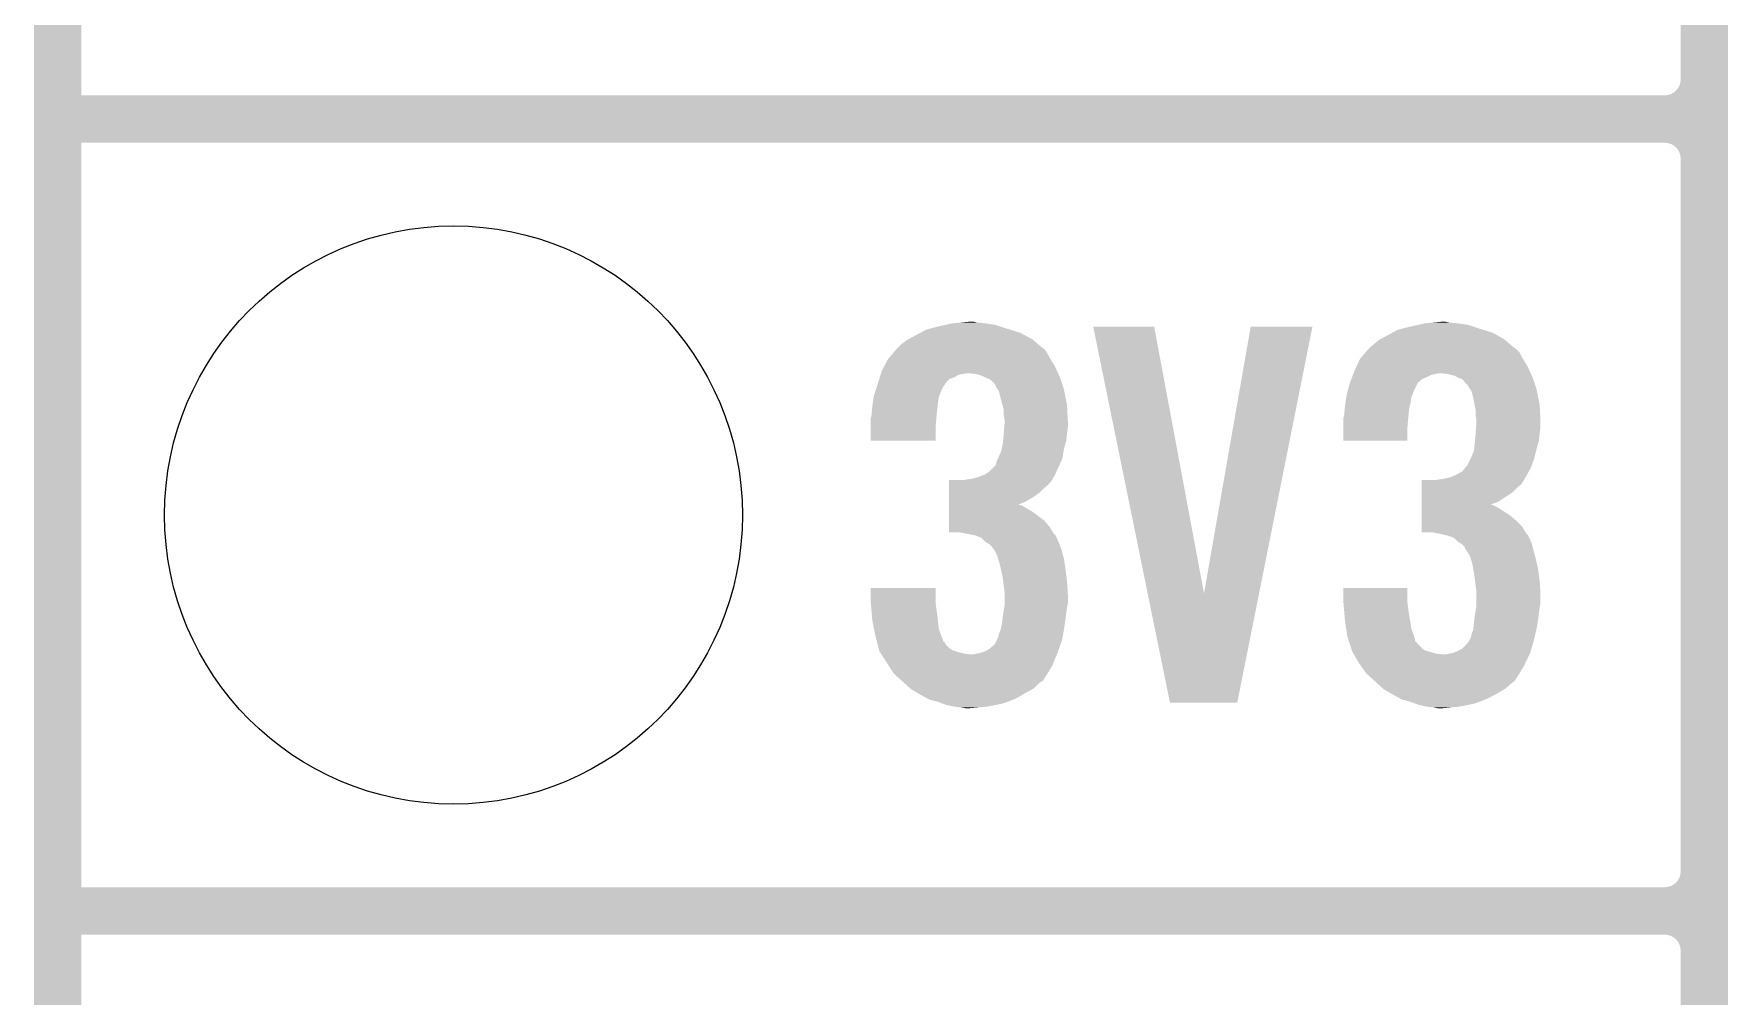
# Model space of a CAD drawing. Extents: x -1.3 to 24.2, y -3.9 to 24.8.
# Drawn here: x -1.35 to 4.09, y 1 to 4.08 of the extents above; entities that cross this region are included whole.
import ezdxf

# ---------------------------------------------------------------- set-up
doc = ezdxf.new("R2010")
doc.units = 0
doc.layers.get('0').update_dxf_attribs({"linetype": 'CONTINUOUS'})
for name, color, linetype in [('ISO_9141_CLICK_V101_GKO', 5, 'CONTINUOUS'), ('ISO_9141_CLICK_V101_GTO', 14, 'CONTINUOUS'), ('ISO_9141_CLICK_V101_GTS', 12, 'CONTINUOUS')]:
    doc.layers.add(name, color=color, linetype=linetype)

# ---------------------------------------------------------------- blocks, each defined once
blk = doc.blocks.new('ROUND_24')
blk.add_circle((0, 0), 0.9271)

msp = doc.modelspace()

# ---------------------------------------------------------------- linework, layer by layer
at = {"layer": 'ISO_9141_CLICK_V101_GKO', "const_width": 0.1524}
msp.add_lwpolyline([(-1.27, -3.81), (-1.27, 22.479)], dxfattribs=at)
at = {"layer": 'ISO_9141_CLICK_V101_GTO', "const_width": 0.1524}
for points in [[(4.0132, -0.5588), (4.0132, 18.3388)], [(4.0132, 3.937), (4.0132, 6.223)], [(-1.27, 3.81), (3.8862, 3.81)], [(-1.27, 3.81), (3.8862, 3.81)], [(4.0132, 1.397), (4.0132, 3.683)], [(-1.27, 1.27), (3.8862, 1.27)], [(-1.27, 1.27), (3.8862, 1.27)]]:
    msp.add_lwpolyline(points, dxfattribs=at)
for points in [[(3.8862, 3.81, 0.4142136), (4.0132, 3.937)], [(4.0132, 3.683, 0.4142136), (3.8862, 3.81)], [(4.0132, 3.683, 0.4142136), (3.8862, 3.81)], [(3.8862, 1.27, 0.4142136), (4.0132, 1.397)], [(4.0132, 1.143, 0.4142136), (3.8862, 1.27)], [(4.0132, 1.143, 0.4142136), (3.8862, 1.27)]]:
    msp.add_lwpolyline(points, format="xyb", dxfattribs=at)
at = {"layer": 'ISO_9141_CLICK_V101_GTO'}
for points in [[(1.57733, 3.149598), (1.600202, 3.15468), (1.739902, 3.149598), (1.70688, 3.15468)], [(1.600202, 3.15468), (1.62687, 3.15722), (1.70688, 3.15468), (1.678942, 3.15722)], [(1.62687, 3.15722), (1.653538, 3.15976), (1.678942, 3.15722), (1.668782, 3.15976)], [(3.09371, 3.149598), (3.116582, 3.15468), (3.256282, 3.149598), (3.22326, 3.15468)], [(3.116582, 3.15468), (3.14325, 3.15722), (3.22326, 3.15468), (3.19532, 3.15722)], [(3.14325, 3.15722), (3.169918, 3.15976), (3.19532, 3.15722), (3.182622, 3.15976)], [(1.43764, 3.08864), (1.45542, 3.101342), (1.874752, 3.08864), (1.859738, 3.101342)], [(1.45542, 3.101342), (1.460072, 3.10388), (1.859738, 3.101342), (1.856738, 3.10388)], [(1.460072, 3.10388), (1.48336, 3.11658), (1.856738, 3.10388), (1.832928, 3.11658)], [(1.48336, 3.11658), (1.49751, 3.1242), (1.832928, 3.11658), (1.818642, 3.1242)], [(1.49751, 3.1242), (1.516382, 3.134362), (1.818642, 3.1242), (1.786122, 3.134362)], [(1.516382, 3.134362), (1.5259, 3.1369), (1.786122, 3.134362), (1.778, 3.1369)], [(1.5259, 3.1369), (1.55448, 3.14452), (1.778, 3.1369), (1.755138, 3.14452)], [(1.55448, 3.14452), (1.57733, 3.149598), (1.755138, 3.14452), (1.739902, 3.149598)], [(2.052348, 3.144502), (2.052344, 3.144518), (2.247904, 3.144502), (2.052344, 3.144518)], [(2.227104, 2.28866), (2.052348, 3.144502), (2.407942, 2.28866), (2.247904, 3.144502)], [(2.407942, 2.28866), (2.557792, 3.144494), (2.584714, 2.28866), (2.755896, 3.144494)], [(2.557792, 3.144494), (2.557798, 3.14452), (2.755896, 3.144494), (2.557798, 3.14452)], [(2.95402, 3.08864), (2.969262, 3.101342), (3.388592, 3.08864), (3.373578, 3.101342)], [(2.969262, 3.101342), (2.973914, 3.10388), (3.373578, 3.101342), (3.370578, 3.10388)], [(2.973914, 3.10388), (2.9972, 3.11658), (3.370578, 3.10388), (3.348356, 3.11658)], [(2.9972, 3.11658), (3.01135, 3.1242), (3.348356, 3.11658), (3.335022, 3.1242)], [(3.01135, 3.1242), (3.030224, 3.134362), (3.335022, 3.1242), (3.302502, 3.134362)], [(3.030224, 3.134362), (3.040376, 3.1369), (3.302502, 3.134362), (3.29438, 3.1369)], [(3.040376, 3.1369), (3.07086, 3.14452), (3.29438, 3.1369), (3.271518, 3.14452)], [(3.07086, 3.14452), (3.09371, 3.149598), (3.271518, 3.14452), (3.256282, 3.149598)], [(1.39446, 3.04038), (1.413802, 3.06324), (1.91516, 3.04038), (1.902462, 3.06324)], [(1.413802, 3.06324), (1.422396, 3.073396), (1.902462, 3.06324), (1.89484, 3.073396)], [(1.422396, 3.073396), (1.422398, 3.073398), (1.89484, 3.073396), (1.894838, 3.073398)], [(1.422398, 3.073398), (1.424938, 3.075938), (1.894838, 3.073398), (1.889764, 3.075938)], [(1.424938, 3.075938), (1.43764, 3.08864), (1.889764, 3.075938), (1.874752, 3.08864)], [(2.9083, 3.04038), (2.92764, 3.063238), (3.43154, 3.04038), (3.418842, 3.063238)], [(2.92764, 3.063238), (2.936238, 3.073398), (3.418842, 3.063238), (3.40868, 3.073398)], [(2.936238, 3.073398), (2.938778, 3.075938), (3.40868, 3.073398), (3.403604, 3.075938)], [(2.938778, 3.075938), (2.941322, 3.078482), (3.403604, 3.075938), (3.400598, 3.078482)], [(2.941322, 3.078482), (2.95402, 3.08864), (3.400598, 3.078482), (3.388592, 3.08864)], [(1.37017, 2.98958), (1.371758, 2.99466), (1.620518, 2.98958), (1.645918, 2.99466)], [(1.371758, 2.99466), (1.37414, 3.002282), (1.939778, 2.99466), (1.93626, 3.002282)], [(1.37414, 3.002282), (1.38091, 3.014978), (1.93626, 3.002282), (1.9304, 3.014978)], [(1.38091, 3.014978), (1.39446, 3.040378), (1.9304, 3.014978), (1.915162, 3.040378)], [(1.39446, 3.040378), (1.39446, 3.04038), (1.915162, 3.040378), (1.91516, 3.04038)], [(1.676398, 2.99212), (1.653538, 2.99466), (1.94095, 2.99212), (1.939778, 2.99466)], [(1.694178, 2.987042), (1.676398, 2.99212), (1.943294, 2.987042), (1.94095, 2.99212)], [(2.885756, 2.989578), (2.88671, 2.99212), (3.136898, 2.989578), (3.1496, 2.99212)], [(2.88671, 2.99212), (2.887662, 2.99466), (3.1496, 2.99212), (3.159758, 2.99466)], [(2.887662, 2.99466), (2.89052, 3.00228), (3.456158, 2.99466), (3.452642, 3.00228)], [(2.89052, 3.00228), (2.896444, 3.014978), (3.452642, 3.00228), (3.44678, 3.014978)], [(2.896444, 3.014978), (2.9083, 3.04038), (3.44678, 3.014978), (3.43154, 3.04038)], [(3.190238, 2.99212), (3.169918, 2.99466), (3.45733, 2.99212), (3.456158, 2.99466)], [(3.210558, 2.987042), (3.190238, 2.99212), (3.459674, 2.987042), (3.45733, 2.99212)], [(1.348742, 2.923542), (1.355512, 2.943856), (1.559054, 2.923542), (1.56718, 2.943856)], [(1.355512, 2.943856), (1.356358, 2.946394), (1.56718, 2.943856), (1.569714, 2.946394)], [(1.356358, 2.946394), (1.357204, 2.948936), (1.569714, 2.946394), (1.56972, 2.948936)], [(1.357204, 2.948936), (1.36144, 2.96164), (1.56972, 2.948936), (1.578186, 2.96164)], [(1.36144, 2.96164), (1.362232, 2.96418), (1.578186, 2.96164), (1.57988, 2.96418)], [(1.362232, 2.96418), (1.3662, 2.976876), (1.57988, 2.96418), (1.592578, 2.976876)], [(1.3662, 2.976876), (1.367788, 2.98196), (1.592578, 2.976876), (1.60782, 2.98196)], [(1.367788, 2.98196), (1.37017, 2.98958), (1.60782, 2.98196), (1.620518, 2.98958)], [(1.704346, 2.981958), (1.694178, 2.987042), (1.94564, 2.981958), (1.943294, 2.987042)], [(1.70942, 2.97942), (1.704346, 2.981958), (1.946486, 2.97942), (1.94564, 2.981958)], [(1.722116, 2.97434), (1.70942, 2.97942), (1.94818, 2.97434), (1.946486, 2.97942)], [(1.737358, 2.9591), (1.722116, 2.97434), (1.95326, 2.9591), (1.94818, 2.97434)], [(1.739898, 2.954024), (1.737358, 2.9591), (1.954952, 2.954024), (1.95326, 2.9591)], [(1.7399, 2.951484), (1.739898, 2.954024), (1.955798, 2.951484), (1.954952, 2.954024)], [(1.744984, 2.943858), (1.7399, 2.951484), (1.95834, 2.943858), (1.955798, 2.951484)], [(1.750058, 2.936244), (1.744984, 2.943858), (1.959864, 2.936244), (1.95834, 2.943858)], [(1.75514, 2.91592), (1.750058, 2.936244), (1.963928, 2.91592), (1.959864, 2.936244)], [(2.86512, 2.923542), (2.870536, 2.943856), (3.075434, 2.923542), (3.08356, 2.943856)], [(2.870536, 2.943856), (2.871214, 2.946394), (3.08356, 2.943856), (3.086094, 2.946394)], [(2.871214, 2.946394), (2.871892, 2.948936), (3.086094, 2.946394), (3.0861, 2.948936)], [(2.871892, 2.948936), (2.87528, 2.96164), (3.0861, 2.948936), (3.09245, 2.96164)], [(2.87528, 2.96164), (2.87623, 2.964176), (3.09245, 2.96164), (3.093718, 2.964176)], [(2.87623, 2.964176), (2.880994, 2.976878), (3.093718, 2.964176), (3.10896, 2.976878)], [(2.880994, 2.976878), (2.8829, 2.98196), (3.10896, 2.976878), (3.12166, 2.98196)], [(2.8829, 2.98196), (2.885756, 2.989578), (3.12166, 2.98196), (3.136898, 2.989578)], [(3.220726, 2.981958), (3.210558, 2.987042), (3.46202, 2.981958), (3.459674, 2.987042)], [(3.2258, 2.97942), (3.220726, 2.981958), (3.462866, 2.97942), (3.46202, 2.981958)], [(3.238494, 2.974342), (3.2258, 2.97942), (3.46456, 2.974342), (3.462866, 2.97942)], [(3.24358, 2.96672), (3.238494, 2.974342), (3.4671, 2.96672), (3.46456, 2.974342)], [(3.256274, 2.954026), (3.24358, 2.96672), (3.471332, 2.954026), (3.4671, 2.96672)], [(3.25628, 2.951484), (3.256274, 2.954026), (3.472178, 2.951484), (3.471332, 2.954026)], [(3.261364, 2.943858), (3.25628, 2.951484), (3.47472, 2.943858), (3.472178, 2.951484)], [(3.266438, 2.936244), (3.261364, 2.943858), (3.476244, 2.936244), (3.47472, 2.943858)], [(3.27152, 2.91592), (3.266438, 2.936244), (3.480308, 2.91592), (3.476244, 2.936244)], [(1.342966, 2.88036), (1.34366, 2.88798), (1.55194, 2.88036), (1.552892, 2.88798)], [(1.34366, 2.88798), (1.345474, 2.90068), (1.552892, 2.88798), (1.55448, 2.90068)], [(1.345474, 2.90068), (1.348014, 2.918456), (1.55448, 2.90068), (1.55702, 2.918456)], [(1.348014, 2.918456), (1.348742, 2.923542), (1.55702, 2.918456), (1.559054, 2.923542)], [(1.761238, 2.893058), (1.75514, 2.91592), (1.9685, 2.893058), (1.963928, 2.91592)], [(1.7653, 2.877824), (1.761238, 2.893058), (1.969226, 2.877824), (1.9685, 2.893058)], [(2.859346, 2.880358), (2.86004, 2.88798), (3.06578, 2.880358), (3.067684, 2.88798)], [(2.86004, 2.88798), (2.861854, 2.90068), (3.067684, 2.88798), (3.07086, 2.90068)], [(2.861854, 2.90068), (2.864392, 2.918456), (3.07086, 2.90068), (3.0734, 2.918456)], [(2.864392, 2.918456), (2.86512, 2.923542), (3.0734, 2.918456), (3.075434, 2.923542)], [(3.276094, 2.893058), (3.27152, 2.91592), (3.48488, 2.893058), (3.480308, 2.91592)], [(3.27914, 2.877822), (3.276094, 2.893058), (3.485606, 2.877822), (3.48488, 2.893058)], [(1.33858, 2.849882), (1.339214, 2.85242), (1.549188, 2.849882), (1.5494, 2.85242)], [(1.33858, 2.821942), (1.33858, 2.849882), (1.54686, 2.821942), (1.549188, 2.849882)], [(1.339214, 2.85242), (1.34112, 2.860042), (1.5494, 2.85242), (1.550092, 2.860042)], [(1.34112, 2.860042), (1.342966, 2.88036), (1.550092, 2.860042), (1.55194, 2.88036)], [(1.7653, 2.860042), (1.7653, 2.877824), (1.970074, 2.860042), (1.969226, 2.877824)], [(1.76784, 2.847342), (1.7653, 2.860042), (1.970678, 2.847342), (1.970074, 2.860042)], [(1.767058, 2.82194), (1.76784, 2.832098), (1.97104, 2.82194), (1.97104, 2.832098)], [(1.76784, 2.83972), (1.76784, 2.847342), (1.97104, 2.83972), (1.970678, 2.847342)], [(1.76784, 2.832098), (1.76784, 2.83972), (1.97104, 2.832098), (1.97104, 2.83972)], [(2.85496, 2.849882), (2.855594, 2.85242), (3.063028, 2.849882), (3.06324, 2.85242)], [(2.85496, 2.821942), (2.85496, 2.849882), (3.0607, 2.821942), (3.063028, 2.849882)], [(2.855594, 2.85242), (2.8575, 2.860042), (3.06324, 2.85242), (3.063932, 2.860042)], [(2.8575, 2.860042), (2.859346, 2.880358), (3.063932, 2.860042), (3.06578, 2.880358)], [(3.27914, 2.860042), (3.27914, 2.877822), (3.486454, 2.860042), (3.485606, 2.877822)], [(3.28168, 2.847342), (3.27914, 2.860042), (3.487058, 2.847342), (3.486454, 2.860042)], [(3.280898, 2.82194), (3.28168, 2.832098), (3.48742, 2.82194), (3.48742, 2.832098)], [(3.28168, 2.83972), (3.28168, 2.847342), (3.48742, 2.83972), (3.487058, 2.847342)], [(3.28168, 2.832098), (3.28168, 2.83972), (3.48742, 2.832098), (3.48742, 2.83972)], [(1.33858, 2.778782), (1.33858, 2.821942), (1.546838, 2.778782), (1.54686, 2.821942)], [(1.546838, 2.77876), (1.33858, 2.778782), (1.546838, 2.77876), (1.546838, 2.778782)], [(1.76276, 2.77114), (1.763452, 2.778758), (1.963882, 2.77114), (1.96596, 2.778758)], [(1.763452, 2.778758), (1.7653, 2.79908), (1.96596, 2.778758), (1.968216, 2.79908)], [(1.7653, 2.79908), (1.765494, 2.80162), (1.968216, 2.79908), (1.9685, 2.80162)], [(1.765494, 2.80162), (1.767058, 2.82194), (1.9685, 2.80162), (1.97104, 2.82194)], [(2.85496, 2.778782), (2.85496, 2.821942), (3.060678, 2.778782), (3.0607, 2.821942)], [(3.060678, 2.77876), (2.85496, 2.778782), (3.060678, 2.77876), (3.060678, 2.778782)], [(3.2766, 2.77114), (3.277292, 2.778758), (3.480262, 2.77114), (3.48234, 2.778758)], [(3.277292, 2.778758), (3.27914, 2.79908), (3.48234, 2.778758), (3.484596, 2.79908)], [(3.27914, 2.79908), (3.279334, 2.80162), (3.484596, 2.79908), (3.48488, 2.80162)], [(3.279334, 2.80162), (3.280898, 2.82194), (3.48488, 2.80162), (3.48742, 2.82194)], [(1.742442, 2.712722), (1.746248, 2.720338), (1.949796, 2.712722), (1.953258, 2.720338)], [(1.746248, 2.720338), (1.75006, 2.72796), (1.953258, 2.720338), (1.954528, 2.72796)], [(1.75006, 2.72796), (1.75768, 2.745742), (1.954528, 2.72796), (1.957492, 2.745742)], [(1.75768, 2.745742), (1.758694, 2.75082), (1.957492, 2.745742), (1.95834, 2.75082)], [(1.758694, 2.75082), (1.76276, 2.77114), (1.95834, 2.75082), (1.963882, 2.77114)], [(3.25882, 2.71272), (3.26263, 2.72034), (3.464326, 2.71272), (3.467098, 2.72034)], [(3.26263, 2.72034), (3.26644, 2.72796), (3.467098, 2.72034), (3.469002, 2.72796)], [(3.26644, 2.72796), (3.27406, 2.745744), (3.469002, 2.72796), (3.47345, 2.745744)], [(3.27406, 2.745744), (3.274566, 2.75082), (3.47345, 2.745744), (3.47472, 2.75082)], [(3.274566, 2.75082), (3.2766, 2.77114), (3.47472, 2.75082), (3.480262, 2.77114)], [(1.68402, 2.66192), (1.690792, 2.66446), (1.92532, 2.66192), (1.927858, 2.66446)], [(1.690792, 2.66446), (1.704342, 2.669542), (1.927858, 2.66446), (1.930168, 2.669542)], [(1.704342, 2.669542), (1.719582, 2.679702), (1.930168, 2.669542), (1.934786, 2.679702)], [(1.719582, 2.679702), (1.739902, 2.700024), (1.934786, 2.679702), (1.944024, 2.700024)], [(1.739902, 2.700024), (1.742442, 2.712722), (1.944024, 2.700024), (1.949796, 2.712722)], [(3.200402, 2.661922), (3.206324, 2.66446), (3.439162, 2.661922), (3.441698, 2.66446)], [(3.206324, 2.66446), (3.218182, 2.66954), (3.441698, 2.66446), (3.444468, 2.66954)], [(3.218182, 2.66954), (3.23596, 2.679704), (3.444468, 2.66954), (3.450014, 2.679704)], [(3.23596, 2.679704), (3.24654, 2.692398), (3.450014, 2.679704), (3.45694, 2.692398)], [(3.24654, 2.692398), (3.248658, 2.694938), (3.45694, 2.692398), (3.457862, 2.694938)], [(3.248658, 2.694938), (3.25374, 2.700024), (3.457862, 2.694938), (3.459712, 2.700024)], [(3.25374, 2.700024), (3.25882, 2.71272), (3.459712, 2.700024), (3.464326, 2.71272)], [(1.590054, 2.59842), (1.590056, 2.61112), (1.861822, 2.59842), (1.8796, 2.61112)], [(1.590056, 2.61112), (1.590058, 2.626362), (1.8796, 2.61112), (1.894842, 2.626362)], [(1.590058, 2.626362), (1.59006, 2.639058), (1.894842, 2.626362), (1.910078, 2.639058)], [(1.59006, 2.639058), (1.590062, 2.65176), (1.910078, 2.639058), (1.92024, 2.65176)], [(1.635762, 2.65176), (1.64846, 2.6543), (1.92024, 2.65176), (1.92151, 2.6543)], [(1.64846, 2.6543), (1.666242, 2.65684), (1.92151, 2.6543), (1.92278, 2.65684)], [(1.666242, 2.65684), (1.684006, 2.661916), (1.92278, 2.65684), (1.925318, 2.661916)], [(1.684006, 2.661916), (1.68402, 2.66192), (1.925318, 2.661916), (1.92532, 2.66192)], [(3.106434, 2.59842), (3.106436, 2.61112), (3.37566, 2.59842), (3.395978, 2.61112)], [(3.106436, 2.61112), (3.106438, 2.626362), (3.395978, 2.61112), (3.411222, 2.626362)], [(3.106438, 2.626362), (3.10644, 2.639058), (3.411222, 2.626362), (3.426456, 2.639058)], [(3.10644, 2.639058), (3.106442, 2.65176), (3.426456, 2.639058), (3.434078, 2.65176)], [(3.149602, 2.65176), (3.149612, 2.651762), (3.434078, 2.65176), (3.43408, 2.651762)], [(3.149612, 2.651762), (3.18008, 2.65684), (3.43408, 2.651762), (3.436618, 2.65684)], [(3.18008, 2.65684), (3.200378, 2.661916), (3.436618, 2.65684), (3.439158, 2.661916)], [(3.200378, 2.661916), (3.200402, 2.661922), (3.439158, 2.661916), (3.439162, 2.661922)], [(1.590048, 2.5527), (1.59005, 2.56286), (1.854202, 2.5527), (1.83642, 2.56286)], [(1.59005, 2.57302), (1.590052, 2.58318), (1.811134, 2.57302), (1.836422, 2.58318)], [(1.59005, 2.57048), (1.59005, 2.57302), (1.823722, 2.57048), (1.813562, 2.57302)], [(1.59005, 2.56286), (1.59005, 2.57048), (1.83642, 2.56286), (1.823722, 2.57048)], [(1.590052, 2.58318), (1.590054, 2.59842), (1.836422, 2.58318), (1.861822, 2.59842)], [(3.106428, 2.5527), (3.10643, 2.562858), (3.36804, 2.5527), (3.352802, 2.562858)], [(3.10643, 2.57302), (3.106432, 2.58318), (3.327514, 2.57302), (3.3528, 2.58318)], [(3.10643, 2.573018), (3.10643, 2.57302), (3.329942, 2.573018), (3.327514, 2.57302)], [(3.10643, 2.57048), (3.10643, 2.573018), (3.33756, 2.57048), (3.329942, 2.573018)], [(3.10643, 2.562858), (3.10643, 2.57048), (3.352802, 2.562858), (3.33756, 2.57048)], [(3.106432, 2.58318), (3.106434, 2.59842), (3.3528, 2.58318), (3.37566, 2.59842)], [(1.59004, 2.484142), (1.590042, 2.501898), (1.923284, 2.484142), (1.912622, 2.501898)], [(1.590042, 2.501898), (1.590044, 2.52222), (1.912622, 2.501898), (1.894842, 2.52222)], [(1.590044, 2.52222), (1.590046, 2.54), (1.894842, 2.52222), (1.87198, 2.54)], [(1.590046, 2.54), (1.590048, 2.5527), (1.87198, 2.54), (1.854202, 2.5527)], [(3.10642, 2.484142), (3.106422, 2.501898), (3.439664, 2.484142), (3.429002, 2.501898)], [(3.106422, 2.501898), (3.106424, 2.522222), (3.429002, 2.501898), (3.40868, 2.522222)], [(3.106424, 2.522222), (3.106426, 2.54), (3.40868, 2.522222), (3.388362, 2.54)], [(3.106426, 2.54), (3.106428, 2.5527), (3.388362, 2.54), (3.36804, 2.5527)], [(1.625598, 2.48412), (1.59004, 2.484142), (1.923298, 2.48412), (1.923284, 2.484142)], [(1.663698, 2.4765), (1.625598, 2.48412), (1.927872, 2.4765), (1.923298, 2.48412)], [(1.663768, 2.476486), (1.663698, 2.4765), (1.930406, 2.476486), (1.927872, 2.4765)], [(1.676398, 2.47396), (1.663768, 2.476486), (1.93167, 2.47396), (1.930406, 2.476486)], [(1.694176, 2.466342), (1.676398, 2.47396), (1.93548, 2.466342), (1.93167, 2.47396)], [(1.69418, 2.46634), (1.694176, 2.466342), (1.93548, 2.46634), (1.93548, 2.466342)], [(1.706878, 2.453642), (1.69418, 2.46634), (1.940922, 2.453642), (1.93548, 2.46634)], [(1.715348, 2.44856), (1.706878, 2.453642), (1.9431, 2.44856), (1.940922, 2.453642)], [(1.719578, 2.446022), (1.715348, 2.44856), (1.944052, 2.446022), (1.9431, 2.44856)], [(1.727198, 2.438402), (1.719578, 2.446022), (1.94691, 2.438402), (1.944052, 2.446022)], [(3.141978, 2.48412), (3.10642, 2.484142), (3.439678, 2.48412), (3.439664, 2.484142)], [(3.16738, 2.47904), (3.141978, 2.48412), (3.442728, 2.47904), (3.439678, 2.48412)], [(3.17881, 2.4765), (3.16738, 2.47904), (3.444252, 2.4765), (3.442728, 2.47904)], [(3.178872, 2.476486), (3.17881, 2.4765), (3.446786, 2.476486), (3.444252, 2.4765)], [(3.190238, 2.47396), (3.178872, 2.476486), (3.44805, 2.47396), (3.446786, 2.476486)], [(3.210556, 2.46634), (3.190238, 2.47396), (3.45186, 2.46634), (3.44805, 2.47396)], [(3.223258, 2.453642), (3.210556, 2.46634), (3.457302, 2.453642), (3.45186, 2.46634)], [(3.231732, 2.448558), (3.223258, 2.453642), (3.45948, 2.448558), (3.457302, 2.453642)], [(3.235958, 2.446022), (3.231732, 2.448558), (3.460116, 2.446022), (3.45948, 2.448558)], [(3.243576, 2.438402), (3.235958, 2.446022), (3.46202, 2.438402), (3.460116, 2.446022)], [(1.73228, 2.43078), (1.727198, 2.438402), (1.949768, 2.43078), (1.94691, 2.438402)], [(1.734818, 2.428242), (1.73228, 2.43078), (1.950718, 2.428242), (1.949768, 2.43078)], [(1.734818, 2.42824), (1.734818, 2.428242), (1.95072, 2.42824), (1.950718, 2.428242)], [(1.74498, 2.40792), (1.734818, 2.42824), (1.956262, 2.40792), (1.95072, 2.42824)], [(1.747266, 2.4003), (1.74498, 2.40792), (1.95834, 2.4003), (1.956262, 2.40792)], [(1.7526, 2.382518), (1.747266, 2.4003), (1.961076, 2.382518), (1.95834, 2.4003)], [(3.24612, 2.430784), (3.243576, 2.438402), (3.463924, 2.430784), (3.46202, 2.438402)], [(3.248658, 2.428242), (3.24612, 2.430784), (3.46456, 2.428242), (3.463924, 2.430784)], [(3.24866, 2.42824), (3.248658, 2.428242), (3.46456, 2.42824), (3.46456, 2.428242)], [(3.261358, 2.407922), (3.24866, 2.42824), (3.470102, 2.407922), (3.46456, 2.42824)], [(3.263646, 2.4003), (3.261358, 2.407922), (3.47218, 2.4003), (3.470102, 2.407922)], [(3.26898, 2.382522), (3.263646, 2.4003), (3.476284, 2.382522), (3.47218, 2.4003)], [(1.755988, 2.36728), (1.7526, 2.382518), (1.96342, 2.36728), (1.961076, 2.382518)], [(1.76276, 2.3368), (1.755988, 2.36728), (1.96723, 2.3368), (1.96342, 2.36728)], [(3.271522, 2.367278), (3.26898, 2.382522), (3.4798, 2.367278), (3.476284, 2.382522)], [(3.2766, 2.3368), (3.271522, 2.367278), (3.48361, 2.3368), (3.4798, 2.367278)], [(1.33858, 2.263138), (1.3386, 2.306298), (1.54686, 2.263138), (1.54686, 2.306298)], [(1.3386, 2.306298), (1.338602, 2.30632), (1.54686, 2.306298), (1.338602, 2.30632)], [(1.76389, 2.32664), (1.76276, 2.3368), (1.9685, 2.32664), (1.96723, 2.3368)], [(1.7653, 2.31394), (1.76389, 2.32664), (1.969294, 2.31394), (1.9685, 2.32664)], [(1.76784, 2.29616), (1.7653, 2.31394), (1.970406, 2.29616), (1.969294, 2.31394)], [(1.76784, 2.286002), (1.76784, 2.29616), (1.97104, 2.286002), (1.970406, 2.29616)], [(1.76784, 2.258058), (1.76784, 2.286002), (1.97104, 2.258058), (1.97104, 2.286002)], [(2.298696, 1.938038), (2.227104, 2.28866), (2.514584, 1.938038), (2.584714, 2.28866)], [(2.85496, 2.263138), (2.85498, 2.306298), (3.0607, 2.263138), (3.0607, 2.306298)], [(2.85498, 2.306298), (2.854982, 2.30632), (3.0607, 2.306298), (2.854982, 2.30632)], [(3.27773, 2.32664), (3.2766, 2.3368), (3.48488, 2.32664), (3.48361, 2.3368)], [(3.27914, 2.31394), (3.27773, 2.32664), (3.485674, 2.31394), (3.48488, 2.32664)], [(3.28168, 2.29616), (3.27914, 2.31394), (3.486786, 2.29616), (3.485674, 2.31394)], [(3.28168, 2.286002), (3.28168, 2.29616), (3.48742, 2.286002), (3.486786, 2.29616)], [(3.28168, 2.258058), (3.28168, 2.286002), (3.48742, 2.258058), (3.48742, 2.286002)], [(1.339004, 2.25806), (1.33858, 2.263138), (1.54686, 2.25806), (1.54686, 2.263138)], [(1.340698, 2.23774), (1.339004, 2.25806), (1.5494, 2.23774), (1.54686, 2.25806)], [(1.34218, 2.21996), (1.340698, 2.23774), (1.55194, 2.21996), (1.5494, 2.23774)], [(1.764028, 2.22504), (1.766992, 2.24282), (1.96596, 2.22504), (1.9685, 2.24282)], [(1.766992, 2.24282), (1.76784, 2.247902), (1.9685, 2.24282), (1.969346, 2.247902)], [(1.76784, 2.247902), (1.76784, 2.258058), (1.969346, 2.247902), (1.97104, 2.258058)], [(2.855384, 2.25806), (2.85496, 2.263138), (3.0607, 2.25806), (3.0607, 2.263138)], [(2.857078, 2.23774), (2.855384, 2.25806), (3.06324, 2.23774), (3.0607, 2.25806)], [(2.85856, 2.21996), (2.857078, 2.23774), (3.06578, 2.21996), (3.06324, 2.23774)], [(3.277868, 2.22504), (3.280832, 2.24282), (3.48234, 2.22504), (3.48488, 2.24282)], [(3.280832, 2.24282), (3.28168, 2.247902), (3.48488, 2.24282), (3.485726, 2.247902)], [(3.28168, 2.247902), (3.28168, 2.258058), (3.485726, 2.247902), (3.48742, 2.258058)], [(1.34366, 2.20218), (1.34218, 2.21996), (1.553918, 2.20218), (1.55194, 2.21996)], [(1.34925, 2.174236), (1.34366, 2.20218), (1.557022, 2.174236), (1.553918, 2.20218)], [(1.75514, 2.171702), (1.758526, 2.18694), (1.958338, 2.171702), (1.96088, 2.18694)], [(1.758526, 2.18694), (1.76022, 2.194562), (1.96088, 2.18694), (1.961896, 2.194562)], [(1.76022, 2.194562), (1.76276, 2.21742), (1.961896, 2.194562), (1.964944, 2.21742)], [(1.76276, 2.21742), (1.764028, 2.22504), (1.964944, 2.21742), (1.96596, 2.22504)], [(2.86004, 2.20218), (2.85856, 2.21996), (3.068744, 2.20218), (3.06578, 2.21996)], [(2.864232, 2.174238), (2.86004, 2.20218), (3.073402, 2.174238), (3.068744, 2.20218)], [(3.27152, 2.171702), (3.273212, 2.186942), (3.473872, 2.171702), (3.47726, 2.186942)], [(3.273212, 2.186942), (3.2766, 2.21742), (3.47726, 2.186942), (3.481322, 2.21742)], [(3.2766, 2.21742), (3.277868, 2.22504), (3.481322, 2.21742), (3.48234, 2.22504)], [(1.35382, 2.151378), (1.34925, 2.174236), (1.565604, 2.151378), (1.557022, 2.174236)], [(1.358498, 2.1336), (1.35382, 2.151378), (1.572276, 2.1336), (1.565604, 2.151378)], [(1.358502, 2.133586), (1.358498, 2.1336), (1.574806, 2.133586), (1.572276, 2.1336)], [(1.359836, 2.128518), (1.358502, 2.133586), (1.577342, 2.128518), (1.574806, 2.133586)], [(1.361842, 2.120898), (1.359836, 2.128518), (1.582422, 2.120898), (1.577342, 2.128518)], [(1.363846, 2.113278), (1.361842, 2.120898), (1.590042, 2.113278), (1.582422, 2.120898)], [(1.71958, 2.11074), (1.734822, 2.123444), (1.9425, 2.11074), (1.946984, 2.123444)], [(1.734822, 2.123444), (1.74244, 2.136144), (1.946984, 2.123444), (1.951466, 2.136144)], [(1.74244, 2.136144), (1.742444, 2.138686), (1.951466, 2.136144), (1.952362, 2.138686)], [(1.742444, 2.138686), (1.744132, 2.14122), (1.952362, 2.138686), (1.953258, 2.14122)], [(1.744132, 2.14122), (1.747522, 2.146302), (1.953258, 2.14122), (1.954104, 2.146302)], [(1.747522, 2.146302), (1.750062, 2.159002), (1.954104, 2.146302), (1.956222, 2.159002)], [(1.750062, 2.159002), (1.75514, 2.171702), (1.956222, 2.159002), (1.958338, 2.171702)], [(2.86728, 2.153918), (2.864232, 2.174238), (3.08102, 2.153918), (3.073402, 2.174238)], [(2.86766, 2.151382), (2.86728, 2.153918), (3.081658, 2.151382), (3.08102, 2.153918)], [(2.873276, 2.1336), (2.86766, 2.151382), (3.086118, 2.1336), (3.081658, 2.151382)], [(2.87328, 2.133586), (2.873276, 2.1336), (3.088646, 2.133586), (3.086118, 2.1336)], [(2.87488, 2.12852), (2.87328, 2.133586), (3.091182, 2.12852), (3.088646, 2.133586)], [(2.879692, 2.11328), (2.87488, 2.12852), (3.106422, 2.11328), (3.091182, 2.12852)], [(3.23596, 2.110742), (3.248662, 2.123442), (3.458134, 2.110742), (3.46187, 2.123442)], [(3.248662, 2.123442), (3.25882, 2.136146), (3.46187, 2.123442), (3.465606, 2.136146)], [(3.25882, 2.136146), (3.258824, 2.138686), (3.465606, 2.136146), (3.466354, 2.138686)], [(3.258824, 2.138686), (3.260512, 2.14122), (3.466354, 2.138686), (3.4671, 2.14122)], [(3.260512, 2.14122), (3.263902, 2.146302), (3.4671, 2.14122), (3.468228, 2.146302)], [(3.263902, 2.146302), (3.266442, 2.159002), (3.468228, 2.146302), (3.47105, 2.159002)], [(3.266442, 2.159002), (3.27152, 2.171702), (3.47105, 2.159002), (3.473872, 2.171702)], [(1.36585, 2.10566), (1.363846, 2.113278), (1.60274, 2.10566), (1.590042, 2.113278)], [(1.366518, 2.10312), (1.36585, 2.10566), (1.610364, 2.10312), (1.60274, 2.10566)], [(1.36815, 2.100582), (1.366518, 2.10312), (1.61798, 2.100582), (1.610364, 2.10312)], [(1.371418, 2.0955), (1.36815, 2.100582), (1.638302, 2.0955), (1.61798, 2.100582)], [(1.373052, 2.09296), (1.371418, 2.0955), (1.658622, 2.09296), (1.638302, 2.0955)], [(1.397546, 2.05486), (1.373052, 2.09296), (1.920238, 2.05486), (1.935926, 2.09296)], [(1.668782, 2.09296), (1.67894, 2.0955), (1.935926, 2.09296), (1.936972, 2.0955)], [(1.67894, 2.0955), (1.69164, 2.098042), (1.936972, 2.0955), (1.93802, 2.098042)], [(1.69164, 2.098042), (1.706882, 2.10312), (1.93802, 2.098042), (1.939812, 2.10312)], [(1.706882, 2.10312), (1.71958, 2.11074), (1.939812, 2.10312), (1.9425, 2.11074)], [(2.882098, 2.105658), (2.879692, 2.11328), (3.116582, 2.105658), (3.106422, 2.11328)], [(2.882898, 2.103122), (2.882098, 2.105658), (3.12546, 2.103122), (3.116582, 2.105658)], [(2.887254, 2.0955), (2.882898, 2.103122), (3.152142, 2.0955), (3.12546, 2.103122)], [(2.888706, 2.09296), (2.887254, 2.0955), (3.175002, 2.09296), (3.152142, 2.0955)], [(2.903218, 2.06756), (2.888706, 2.09296), (3.440054, 2.06756), (3.452008, 2.09296)], [(2.912292, 2.05486), (2.903218, 2.06756), (3.434078, 2.05486), (3.440054, 2.06756)], [(3.182622, 2.09296), (3.208012, 2.09804), (3.452008, 2.09296), (3.4544, 2.09804)], [(3.208012, 2.09804), (3.208022, 2.098042), (3.4544, 2.09804), (3.4544, 2.098042)], [(3.208022, 2.098042), (3.22072, 2.10312), (3.4544, 2.098042), (3.455894, 2.10312)], [(3.22072, 2.10312), (3.23596, 2.110742), (3.455894, 2.10312), (3.458134, 2.110742)], [(1.41224, 2.032004), (1.397546, 2.05486), (1.905954, 2.032004), (1.920238, 2.05486)], [(1.431802, 2.01422), (1.41224, 2.032004), (1.894842, 2.01422), (1.905954, 2.032004)], [(1.437392, 2.009138), (1.431802, 2.01422), (1.892294, 2.009138), (1.894842, 2.01422)], [(2.92862, 2.032002), (2.912292, 2.05486), (3.419792, 2.032002), (3.434078, 2.05486)], [(2.94818, 2.01422), (2.92862, 2.032002), (3.408682, 2.01422), (3.419792, 2.032002)], [(2.953768, 2.00914), (2.94818, 2.01422), (3.406136, 2.00914), (3.408682, 2.01422)], [(1.445774, 2.001518), (1.437392, 2.009138), (1.879598, 2.001518), (1.892294, 2.009138)], [(1.46533, 1.983738), (1.445774, 2.001518), (1.861818, 1.983738), (1.879598, 2.001518)], [(1.468118, 1.981202), (1.46533, 1.983738), (1.857168, 1.981202), (1.861818, 1.983738)], [(1.489892, 1.9685), (1.468118, 1.981202), (1.83388, 1.9685), (1.857168, 1.981202)], [(1.4986, 1.96342), (1.489892, 1.9685), (1.825172, 1.96342), (1.83388, 1.9685)], [(1.521882, 1.95072), (1.4986, 1.96342), (1.803402, 1.95072), (1.825172, 1.96342)], [(2.96215, 2.00152), (2.953768, 2.00914), (3.39598, 2.00152), (3.406136, 2.00914)], [(2.98171, 1.983738), (2.96215, 2.00152), (3.375658, 1.983738), (3.39598, 2.00152)], [(2.984498, 1.981202), (2.98171, 1.983738), (3.37143, 1.981202), (3.375658, 1.983738)], [(3.006272, 1.9685), (2.984498, 1.981202), (3.35026, 1.9685), (3.37143, 1.981202)], [(3.01498, 1.96342), (3.006272, 1.9685), (3.340824, 1.96342), (3.35026, 1.9685)], [(3.038262, 1.95072), (3.01498, 1.96342), (3.31724, 1.95072), (3.340824, 1.96342)], [(1.526538, 1.94818), (1.521882, 1.95072), (1.796628, 1.94818), (1.803402, 1.95072)], [(1.55448, 1.940558), (1.526538, 1.94818), (1.7763, 1.940558), (1.796628, 1.94818)], [(1.56845, 1.93548), (1.55448, 1.940558), (1.762758, 1.93548), (1.7763, 1.940558)], [(1.58242, 1.930402), (1.56845, 1.93548), (1.737368, 1.930402), (1.762758, 1.93548)], [(1.607822, 1.92532), (1.58242, 1.930402), (1.71196, 1.92532), (1.737368, 1.930402)], [(1.62814, 1.92278), (1.607822, 1.92532), (1.68402, 1.92278), (1.71196, 1.92532)], [(1.643378, 1.92024), (1.62814, 1.92278), (1.656082, 1.92024), (1.68402, 1.92278)], [(2.514582, 1.93802), (2.298696, 1.938038), (2.514582, 1.93802), (2.514584, 1.938038)], [(3.042918, 1.94818), (3.038262, 1.95072), (3.310466, 1.94818), (3.31724, 1.95072)], [(3.07086, 1.940558), (3.042918, 1.94818), (3.290138, 1.940558), (3.310466, 1.94818)], [(3.08483, 1.93548), (3.07086, 1.940558), (3.276598, 1.93548), (3.290138, 1.940558)], [(3.0988, 1.930402), (3.08483, 1.93548), (3.252478, 1.930402), (3.276598, 1.93548)], [(3.12166, 1.92532), (3.0988, 1.930402), (3.22834, 1.92532), (3.252478, 1.930402)], [(3.14452, 1.92278), (3.12166, 1.92532), (3.2004, 1.92278), (3.22834, 1.92532)], [(3.157218, 1.92024), (3.14452, 1.92278), (3.172462, 1.92024), (3.2004, 1.92278)]]:
    msp.add_solid(points, dxfattribs=at)

# ---------------------------------------------------------------- block references
at = {"layer": 'ISO_9141_CLICK_V101_GTS'}
msp.add_blockref('ROUND_24', (0, 2.54), dxfattribs=at)

doc.saveas('drawing.dxf')
